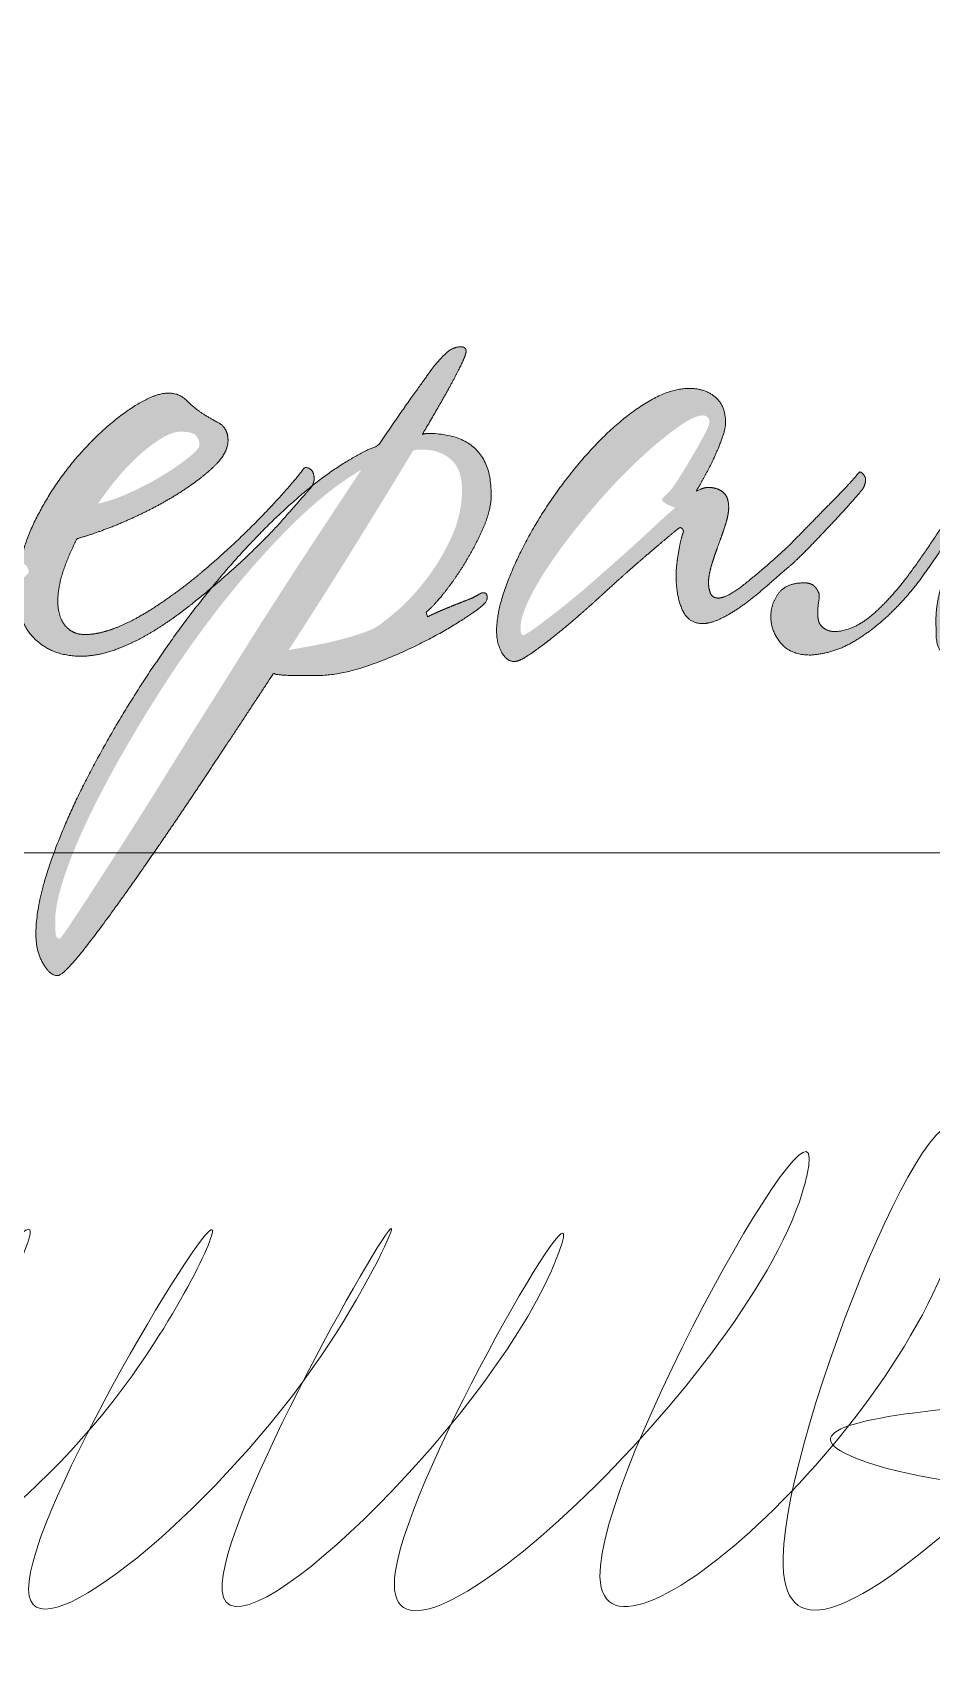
# Model space of a CAD drawing. Header units: metres. Extents: x 0 to 126, y 0 to 57.
# Drawn here: x 111.79 to 112.33, y 2.525 to 3.498 of the extents above; entities that cross this region are included whole.
import ezdxf

# ---------------------------------------------------------------- set-up
doc = ezdxf.new("R2010")
doc.units = ezdxf.units.M
doc.layers.add('Level 63', color=7, linetype='Continuous', lineweight=0)

# ---------------------------------------------------------------- blocks, each defined once
blk = doc.blocks.new('*U19')
at = {"linetype": 'Continuous', "lineweight": 0}
h = blk.add_hatch(color=5, dxfattribs=at)
edge = h.paths.add_edge_path()
edge.add_line((-187.19, -200.35), (-169.48, -200.35))
edge.add_spline(control_points=[(-169.48, -200.35), (-164.65, -193.62), (-159.35, -186.02), (-143.25, -162.95), (-125.18, -135.7), (-107.1, -108.46), (-91.2, -84.2)], knot_values=[0, 0, 0, 0.141373, 0.141373, 0.570687, 0.570687, 1, 1, 1], degree=2, periodic=0)
edge.add_spline(control_points=[(-91.2, -84.2), (-86.03, -84.99), (-79.68, -84.99)], knot_values=[0, 0, 0, 1, 1, 1], degree=2, periodic=0)
edge.add_line((-79.68, -84.99), (-68.55, -84.99))
edge.add_spline(control_points=[(-68.55, -84.99), (-56.63, -84.99), (-42.52, -80.02), (-28.42, -75.05), (-16.1, -68.88), (-3.78, -62.71), (5.16, -56.95), (14.1, -51.18), (15.7, -49.59)], knot_values=[0, 0, 0, 0.25, 0.25, 0.5, 0.5, 0.75, 0.75, 1, 1, 1], degree=2, periodic=0)
edge.add_spline(control_points=[(15.7, -49.59), (18.87, -47.2), (18.87, -44.81), (18.87, -42.42), (16.89, -42.42), (15.69, -42.42), (14.1, -43.62)], knot_values=[0, 0, 0, 0.333333, 0.333333, 0.666667, 0.666667, 1, 1, 1], degree=2, periodic=0)
edge.add_spline(control_points=[(14.1, -43.62), (12.11, -44.81), (8.53, -46.2), (4.95, -47.6), (0.97, -49.19), (-3.01, -50.78), (-6.59, -52.37), (-10.17, -53.96), (-11.76, -54.76)], knot_values=[0, 0, 0, 0.25, 0.25, 0.5, 0.5, 0.75, 0.75, 1, 1, 1], degree=2, periodic=0)
edge.add_line((-11.76, -54.76), (-12.56, -52.37))
edge.add_spline(control_points=[(-12.56, -52.37), (-10.56, -51.18), (-4.99, -44.61), (0.57, -38.05), (6.34, -28.9), (12.11, -19.75), (16.55, -9.81), (20.98, 0.14), (20.98, 8.09)], knot_values=[0, 0, 0, 0.25, 0.25, 0.5, 0.5, 0.75, 0.75, 1, 1, 1], degree=2, periodic=0)
edge.add_spline(control_points=[(20.98, 8.09), (20.98, 39.52), (-12.02, 39.52), (-12.81, 39.52), (-13.21, 39.32), (-13.61, 39.12), (-14.41, 39.12)], knot_values=[0, 0, 0, 0.333333, 0.333333, 0.666667, 0.666667, 1, 1, 1], degree=2, periodic=0)
edge.add_spline(control_points=[(-14.41, 39.12), (-4, 56.61), (2.01, 67.94), (8.02, 79.27), (8.02, 81.65), (8.02, 84.06), (5.24, 84.06), (1.26, 84.06), (-2.32, 80.68), (-5.9, 77.3), (-9.08, 73.32), (-11.07, 70.54), (-18.63, 60), (-26.19, 49.46), (-36.93, 33.55)], knot_values=[0, 0, 0, 0.142857, 0.142857, 0.285714, 0.285714, 0.428571, 0.428571, 0.571429, 0.571429, 0.714286, 0.714286, 0.857143, 0.857143, 1, 1, 1], degree=2, periodic=0)
edge.add_spline(control_points=[(-36.93, 33.55), (-53.52, 26.64), (-71.14, 12.54)], knot_values=[0, 0, 0, 1, 1, 1], degree=2, periodic=0)
edge.add_line((-71.14, 12.54), (-71.42, 12.07))
edge.add_spline(control_points=[(-71.42, 12.07), (-76.2, 6.5), (-86.94, -5.63), (-97.68, -17.77), (-115.58, -33.68), (-119.2, -36.82), (-122.87, -39.9)], knot_values=[0, 0, 0, 0.417557, 0.417557, 0.835113, 0.835113, 1, 1, 1], degree=2, periodic=0)
edge.add_spline(control_points=[(-122.87, -39.9), (-138.89, -59.48), (-153.51, -81.41), (-171.02, -107.66), (-184.35, -132.92), (-197.68, -158.18), (-205.44, -180.46), (-209.2, -191.24), (-211.13, -200.35)], knot_values=[0, 0, 0, 0.251666, 0.251666, 0.552886, 0.552886, 0.854105, 0.854105, 1, 1, 1], degree=2, periodic=0)
edge.add_line((-211.13, -200.35), (-201.92, -200.35))
edge.add_spline(control_points=[(-201.92, -200.35), (-200.25, -192.64), (-196.49, -182.47), (-189.73, -164.17), (-177.81, -141.69), (-165.88, -119.22), (-150.37, -94.75), (-134.87, -70.28), (-117.38, -48.01), (-99.88, -25.73), (-81.39, -7.43), (-62.91, 10.87), (-45.81, 20.82)], knot_values=[0, 0, 0, 0.100007, 0.100007, 0.280006, 0.280006, 0.460004, 0.460004, 0.640003, 0.640003, 0.820001, 0.820001, 1, 1, 1], degree=2, periodic=0)
edge.add_spline(control_points=[(-45.81, 20.82), (-59.33, 0.53), (-74.83, -23.14), (-90.34, -46.81), (-105.05, -70.28), (-114.99, -86.2), (-125.92, -103.5), (-136.85, -120.81), (-147.19, -137.52), (-157.53, -154.23), (-167.07, -169.14), (-176.61, -184.06), (-183.97, -195.4), (-185.65, -198), (-187.19, -200.35)], knot_values=[0, 0, 0, 0.160543, 0.160543, 0.321085, 0.321085, 0.481628, 0.481628, 0.642171, 0.642171, 0.802713, 0.802713, 0.963256, 0.963256, 1, 1, 1], degree=2, periodic=0)
edge = h.paths.add_edge_path(flags=16)
edge.add_spline(control_points=[(-83.18, -71.86), (-81.99, -69.87), (-81, -68.48), (-80, -67.09), (-78.81, -65.1), (-62.9, -40.43), (-47.38, -15.37), (-31.87, 9.69), (-19.14, 30.78)], knot_values=[0, 0, 0, 0.25, 0.25, 0.5, 0.5, 0.75, 0.75, 1, 1, 1], degree=2, periodic=0)
edge.add_spline(control_points=[(-19.14, 30.78), (-17.55, 31.18), (-14.37, 31.18), (-5.62, 31.18), (0.15, 26.2), (5.91, 21.23), (5.91, 10.89)], knot_values=[0, 0, 0, 0.333333, 0.333333, 0.666667, 0.666667, 1, 1, 1], degree=2, periodic=0)
edge.add_spline(control_points=[(5.91, 10.89), (5.91, -2.24), (0.35, -14.18), (-5.22, -26.11), (-12.58, -35.66), (-19.94, -45.21), (-27.3, -51.57), (-34.66, -57.94), (-38.63, -60.32), (-41.42, -61.92), (-46.99, -63.71), (-52.56, -65.5), (-58.92, -67.09), (-65.28, -68.68), (-71.85, -69.87), (-78.41, -71.07), (-83.18, -71.86)], knot_values=[0, 0, 0, 0.125, 0.125, 0.25, 0.25, 0.375, 0.375, 0.5, 0.5, 0.625, 0.625, 0.75, 0.75, 0.875, 0.875, 1, 1, 1], degree=2, periodic=0)
h = blk.add_hatch(color=5, dxfattribs=at)
edge = h.paths.add_edge_path()
edge.add_spline(control_points=[(-71.14, 12.54), (-69.51, 15.5), (-70.43, 18.63), (-71.42, 22.02), (-75, 22.02)], knot_values=[0, 0, 0, 0.480917, 0.480917, 1, 1, 1], degree=2, periodic=0)
edge.add_spline(control_points=[(-75, 22.02), (-81.77, 12.87), (-95.09, -1.06), (-108.42, -14.98), (-123.94, -28.51), (-132.29, -35.67), (-140.84, -42.03), (-149.4, -48.4), (-157.75, -53.37), (-166.11, -58.35), (-173.86, -61.13), (-181.62, -63.92), (-187.99, -63.92), (-194.35, -63.92), (-198.13, -59.34), (-201.91, -54.76), (-201.91, -46.8), (-201.91, -39.64), (-199.13, -31.28), (-196.34, -22.92), (-191.97, -14.57)], knot_values=[0, 0, 0, 0.1, 0.1, 0.2, 0.2, 0.3, 0.3, 0.4, 0.4, 0.5, 0.5, 0.6, 0.6, 0.7, 0.7, 0.8, 0.8, 0.9, 0.9, 1, 1, 1], degree=2, periodic=0)
edge.add_spline(control_points=[(-191.97, -14.57), (-182.82, -12.18), (-169.49, -6.61), (-156.16, -1.04), (-144.03, 6.13), (-131.89, 13.29), (-123.14, 21.05), (-114.39, 28.81), (-114.39, 35.98), (-114.39, 42.35), (-119.56, 45.13), (-124.73, 47.92), (-128.31, 50.3), (-131.89, 52.69), (-135.67, 56.47), (-139.45, 60.25), (-145.02, 60.25), (-152.98, 60.25), (-165.91, 51.3), (-178.84, 42.35), (-191.57, 27.82), (-204.3, 13.29), (-213.45, -5.02), (-219, -16.13), (-221.19, -27.24)], knot_values=[0, 0, 0, 0.086156, 0.086156, 0.172312, 0.172312, 0.258468, 0.258468, 0.344624, 0.344624, 0.430779, 0.430779, 0.516935, 0.516935, 0.603091, 0.603091, 0.689247, 0.689247, 0.775403, 0.775403, 0.861559, 0.861559, 0.947715, 0.947715, 1, 1, 1], degree=2, periodic=0)
edge.add_line((-221.19, -27.24), (-220.73, -27.33))
edge.add_spline(control_points=[(-220.73, -27.33), (-217.55, -27.33), (-216.75, -32.11)], knot_values=[0, 0, 0, 1, 1, 1], degree=2, periodic=0)
edge.add_line((-216.75, -32.11), (-221.13, -36.48))
edge.add_spline(control_points=[(-221.13, -36.48), (-221.79, -37.15), (-222.5, -37.83)], knot_values=[0, 0, 0, 1, 1, 1], degree=2, periodic=0)
edge.add_spline(control_points=[(-222.5, -37.83), (-222.6, -39.73), (-222.6, -41.64), (-222.6, -57.96), (-213.45, -66.51), (-204.3, -75.07), (-189.97, -75.07), (-181.62, -75.07), (-172.27, -71.68), (-162.93, -68.3), (-153.38, -62.53), (-143.83, -56.75), (-134.28, -49.2), (-128.5, -44.62), (-122.87, -39.9)], knot_values=[0, 0, 0, 0.018213, 0.018213, 0.193372, 0.193372, 0.368531, 0.368531, 0.54369, 0.54369, 0.718849, 0.718849, 0.894009, 0.894009, 1, 1, 1], degree=2, periodic=0)
edge.add_spline(control_points=[(-122.87, -39.9), (-119.72, -36.05), (-116.51, -32.29), (-97.01, -9.41), (-76.53, 8.09), (-73.82, 10.4), (-71.14, 12.54)], knot_values=[0, 0, 0, 0.126896, 0.126896, 0.89826, 0.89826, 1, 1, 1], degree=2, periodic=0)
edge = h.paths.add_edge_path(flags=16)
edge.add_spline(control_points=[(-181.23, 3.41), (-176.05, 10.97), (-170.29, 17.74), (-164.52, 24.5), (-158.75, 29.47), (-152.98, 34.44), (-147.81, 37.43), (-142.63, 40.41), (-139.05, 40.41), (-132.69, 40.41), (-130.9, 38.42), (-129.11, 36.43), (-129.11, 33.65)], knot_values=[0, 0, 0, 0.166667, 0.166667, 0.333333, 0.333333, 0.5, 0.5, 0.666667, 0.666667, 0.833333, 0.833333, 1, 1, 1], degree=2, periodic=0)
edge.add_spline(control_points=[(-129.11, 33.65), (-129.11, 31.66), (-134.48, 27.28), (-139.85, 22.91), (-147.61, 18.13), (-155.37, 13.36), (-164.52, 9.18), (-173.67, 5.01), (-181.23, 3.41)], knot_values=[0, 0, 0, 0.25, 0.25, 0.5, 0.5, 0.75, 0.75, 1, 1, 1], degree=2, periodic=0)
h = blk.add_hatch(color=5, dxfattribs=at)
edge = h.paths.add_edge_path()
edge.add_spline(control_points=[(210.29, 19.69), (208.7, 17.71), (205.12, 13.73), (201.54, 9.75), (196.37, 4.58), (191.2, -0.6), (185.23, -6.76), (179.26, -12.93), (173.29, -18.9), (162.16, -29.24), (152.21, -37.2), (142.26, -45.16), (137.89, -45.16), (134.7, -45.16), (133.71, -42.77), (132.71, -40.38), (132.71, -37.2), (132.71, -33.22), (134.31, -28.05), (135.9, -22.88), (137.89, -17.51), (139.88, -12.14), (141.47, -7.16), (143.06, -2.19), (143.06, 1.39), (143.06, 6.97), (140.07, 9.35), (137.09, 11.74), (132.32, 11.74), (130.33, 11.74), (126.35, 9.75)], knot_values=[0, 0, 0, 0.066667, 0.066667, 0.133333, 0.133333, 0.2, 0.2, 0.266667, 0.266667, 0.333333, 0.333333, 0.4, 0.4, 0.466667, 0.466667, 0.533333, 0.533333, 0.6, 0.6, 0.666667, 0.666667, 0.733333, 0.733333, 0.8, 0.8, 0.866667, 0.866667, 0.933333, 0.933333, 1, 1, 1], degree=2, periodic=0)
edge.add_spline(control_points=[(126.35, 9.75), (128.74, 13.73), (131.52, 18.9), (134.31, 24.07), (136.49, 29.05), (138.68, 34.02), (140.07, 38.2), (141.47, 42.37), (141.47, 44.76), (141.47, 53.91), (136.1, 58.29), (130.73, 62.67), (122.77, 62.67), (113.22, 62.67), (102.08, 56.1), (90.94, 49.54), (80, 38.99), (69.06, 28.45), (58.92, 15.12), (48.77, 1.79), (41.01, -12.14), (33.26, -26.06), (28.48, -39.19), (23.71, -52.32), (23.71, -62.26), (23.71, -68.23), (26.3, -73.01), (28.88, -77.78), (32.86, -77.78), (35.64, -77.78), (41.61, -73.6), (47.58, -69.43), (54.74, -63.66), (61.9, -57.89), (69.26, -51.33), (76.62, -44.76), (81.79, -39.99), (86.96, -35.21), (93.13, -29.84), (99.3, -24.47), (104.67, -19.89), (110.04, -15.32), (113.82, -12.14), (117.6, -8.95), (117.99, -8.95), (118.79, -8.95), (119.39, -9.75), (119.99, -10.54), (119.59, -11.73)], knot_values=[0, 0, 0, 0.041667, 0.041667, 0.083333, 0.083333, 0.125, 0.125, 0.166667, 0.166667, 0.208333, 0.208333, 0.25, 0.25, 0.291667, 0.291667, 0.333333, 0.333333, 0.375, 0.375, 0.416667, 0.416667, 0.458333, 0.458333, 0.5, 0.5, 0.541667, 0.541667, 0.583333, 0.583333, 0.625, 0.625, 0.666667, 0.666667, 0.708333, 0.708333, 0.75, 0.75, 0.791667, 0.791667, 0.833333, 0.833333, 0.875, 0.875, 0.916667, 0.916667, 0.958333, 0.958333, 1, 1, 1], degree=2, periodic=0)
edge.add_spline(control_points=[(119.59, -11.73), (118.79, -13.33), (117.4, -20.89), (116.01, -28.45), (116.01, -33.62), (116.01, -43.96), (119.19, -51.13), (122.37, -58.29), (129.53, -58.29), (134.31, -58.29), (140.67, -54.9), (147.04, -51.52), (153.2, -46.75), (159.37, -41.97), (165.14, -36.8), (170.91, -31.63), (175.28, -28.05), (179.26, -24.47), (185.23, -18.3), (191.2, -12.14), (196.97, -5.97), (202.74, 0.2), (207.11, 5.17), (211.49, 10.15), (212.28, 11.34)], knot_values=[0, 0, 0, 0.083333, 0.083333, 0.166667, 0.166667, 0.25, 0.25, 0.333333, 0.333333, 0.416667, 0.416667, 0.5, 0.5, 0.583333, 0.583333, 0.666667, 0.666667, 0.75, 0.75, 0.833333, 0.833333, 0.916667, 0.916667, 1, 1, 1], degree=2, periodic=0)
edge.add_spline(control_points=[(212.28, 11.34), (214.27, 15.72), (212.88, 17.7), (211.49, 19.69), (210.29, 19.69)], knot_values=[0, 0, 0, 0.5, 0.5, 1, 1, 1], degree=2, periodic=0)
edge = h.paths.add_edge_path(flags=16)
edge.add_spline(control_points=[(113.62, 10.94), (112.03, 8.95), (110.44, 7.56), (108.84, 6.17), (108.84, 5.37), (108.84, 4.58), (110.83, 3.38), (112.82, 2.19), (115.61, 1.39)], knot_values=[0, 0, 0, 0.25, 0.25, 0.5, 0.5, 0.75, 0.75, 1, 1, 1], degree=2, periodic=0)
edge.add_spline(control_points=[(115.61, 1.39), (109.64, -3.78), (102.88, -10.14), (96.11, -16.51), (88.95, -22.87), (82.19, -28.84), (73.84, -36.2), (65.48, -43.56), (57.72, -49.73), (49.96, -55.89), (44.2, -60.07), (38.43, -64.25), (37.24, -64.25), (36.04, -64.25), (36.04, -60.27), (36.04, -53.91), (42.41, -41.97), (48.77, -30.03), (60.31, -14.91), (69.06, -3.38), (79.4, 8.16), (89.75, 19.69), (99.69, 28.65), (109.64, 37.6), (117.6, 43.17), (125.55, 48.74), (129.53, 48.74), (133.11, 48.74), (133.11, 45.16)], knot_values=[0, 0, 0, 0.071429, 0.071429, 0.142857, 0.142857, 0.214286, 0.214286, 0.285714, 0.285714, 0.357143, 0.357143, 0.428571, 0.428571, 0.5, 0.5, 0.571429, 0.571429, 0.642857, 0.642857, 0.714286, 0.714286, 0.785714, 0.785714, 0.857143, 0.857143, 0.928571, 0.928571, 1, 1, 1], degree=2, periodic=0)
edge.add_spline(control_points=[(133.11, 45.16), (133.11, 43.57), (130.33, 38.39), (127.54, 33.22), (124.16, 27.46), (120.78, 21.69), (117.6, 16.71), (114.41, 11.74), (113.62, 10.94)], knot_values=[0, 0, 0, 0.25, 0.25, 0.5, 0.5, 0.75, 0.75, 1, 1, 1], degree=2, periodic=0)
h = blk.add_hatch(color=5, dxfattribs=at)
edge = h.paths.add_edge_path()
edge.add_line((189.67, -44.94), (189.67, -43.35))
edge.add_spline(control_points=[(189.67, -43.35), (188.08, -38.98), (185.49, -37.99), (182.91, -37), (180.12, -37.4), (171.76, -37.8), (167.98, -43.77), (164.2, -49.75), (164.8, -56.53), (165.4, -63.31), (170.37, -68.89), (175.35, -74.47), (185.29, -74.47), (197.23, -73.66), (207.57, -67.44), (217.91, -61.22), (227.06, -52.27), (236.21, -43.31), (243.77, -32.57), (251.33, -21.83), (257.93, -11.89), (264.52, -1.94), (269.7, 6.22), (274.88, 14.37), (279.25, 18.35)], knot_values=[0, 0, 0, 0.083333, 0.083333, 0.166667, 0.166667, 0.25, 0.25, 0.333333, 0.333333, 0.416667, 0.416667, 0.5, 0.5, 0.583333, 0.583333, 0.666667, 0.666667, 0.75, 0.75, 0.833333, 0.833333, 0.916667, 0.916667, 1, 1, 1], degree=2, periodic=0)
edge.add_spline(control_points=[(279.25, 18.35), (278.05, 16.36), (272.88, 7.61), (267.71, -1.14), (262.32, -12.68), (256.93, -24.22), (252.94, -37.15), (248.94, -50.08), (249.74, -60.82)], knot_values=[0, 0, 0, 0.25, 0.25, 0.5, 0.5, 0.75, 0.75, 1, 1, 1], degree=2, periodic=0)
edge.add_spline(control_points=[(249.74, -60.82), (249.34, -70.85), (253.14, -73.45), (256.93, -76.06), (263.72, -74.07), (272.09, -71.65), (280.84, -65.24), (289.59, -58.83), (297.95, -50.88), (306.31, -42.92), (313.66, -34.76), (321.02, -26.61), (326.59, -20.64)], knot_values=[0, 0, 0, 0.166667, 0.166667, 0.333333, 0.333333, 0.5, 0.5, 0.666667, 0.666667, 0.833333, 0.833333, 1, 1, 1], degree=2, periodic=0)
edge.add_spline(control_points=[(326.59, -20.64), (327.78, -17.46), (326.19, -16.66), (324.61, -15.86), (323.41, -16.26)], knot_values=[0, 0, 0, 0.5, 0.5, 1, 1, 1], degree=2, periodic=0)
edge.add_spline(control_points=[(323.41, -16.26), (320.63, -19.05), (313.66, -25.81), (306.7, -32.57), (298.94, -39.73), (291.18, -46.89), (283.43, -52.86), (275.67, -58.83), (271.29, -60.02)], knot_values=[0, 0, 0, 0.25, 0.25, 0.5, 0.5, 0.75, 0.75, 1, 1, 1], degree=2, periodic=0)
edge.add_spline(control_points=[(271.29, -60.02), (265.72, -59.23), (266.92, -54.85)], knot_values=[0, 0, 0, 1, 1, 1], degree=2, periodic=0)
edge.add_spline(control_points=[(266.92, -54.85), (268.11, -40.53), (276.07, -26.21), (284.03, -11.89), (293.77, 1.24), (303.52, 14.37), (312.07, 25.31), (320.63, 36.25), (323.01, 43.81), (325.4, 49.78), (323.41, 51.57), (321.42, 53.36), (317.44, 53.76), (311.87, 54.16), (307.5, 54.35), (303.12, 54.55), (298.55, 52.76), (293.97, 50.97), (288.8, 45.8), (283.63, 40.63), (277.26, 30.68)], knot_values=[0, 0, 0, 0.1, 0.1, 0.2, 0.2, 0.3, 0.3, 0.4, 0.4, 0.5, 0.5, 0.6, 0.6, 0.7, 0.7, 0.8, 0.8, 0.9, 0.9, 1, 1, 1], degree=2, periodic=0)
edge.add_spline(control_points=[(277.26, 30.68), (267.71, 15.56), (257.53, -0.75), (247.35, -17.06), (237.4, -30.78), (227.46, -44.51), (217.51, -53.26), (207.57, -62.02), (197.62, -62.41), (193.25, -62.41), (190.46, -59.23), (187.68, -56.06), (189.67, -44.94)], knot_values=[0, 0, 0, 0.166667, 0.166667, 0.333333, 0.333333, 0.5, 0.5, 0.666667, 0.666667, 0.833333, 0.833333, 1, 1, 1], degree=2, periodic=0)
h = blk.add_hatch(color=5, dxfattribs=at)
edge = h.paths.add_edge_path()
edge.add_line((-201.92, -200.35), (-211.13, -200.35))
edge.add_spline(control_points=[(-211.13, -200.35), (-213.2, -210.05), (-213.2, -217.85), (-213.2, -226.6), (-209.62, -232.96), (-206.04, -239.33), (-202.07, -239.33), (-198.89, -239.33), (-187.17, -224.21), (-179.31, -214.07), (-169.48, -200.35)], knot_values=[0, 0, 0, 0.123175, 0.123175, 0.362046, 0.362046, 0.600918, 0.600918, 0.839789, 0.839789, 1, 1, 1], degree=2, periodic=0)
edge.add_line((-169.48, -200.35), (-187.19, -200.35))
edge.add_spline(control_points=[(-187.19, -200.35), (-192.37, -208.29), (-195.89, -213.51), (-200.47, -220.27), (-200.86, -220.27), (-202.85, -220.27), (-203.05, -217.48), (-203.25, -214.7), (-203.25, -211.12), (-203.25, -206.52), (-201.92, -200.35)], knot_values=[0, 0, 0, 0.182925, 0.182925, 0.420144, 0.420144, 0.657362, 0.657362, 0.89458, 0.89458, 1, 1, 1], degree=2, periodic=0)
at = {"color": 5, "linetype": 'Continuous', "lineweight": 0, "flags": 128}
for points in [[(189.67, -43.35), (189.67, -44.94)], [(-12.56, -52.37), (-11.76, -54.76)]]:
    blk.add_lwpolyline(points, dxfattribs=at)
at = {"color": 5, "linetype": 'Continuous', "lineweight": 0}
for points, knots in [([(-11.76, -54.76), (-10.17, -53.96), (-6.59, -52.37), (-3.01, -50.78), (0.97, -49.19), (4.95, -47.6), (8.53, -46.2), (12.11, -44.81), (14.1, -43.62), (15.69, -42.42), (16.89, -42.42), (18.87, -42.42), (18.87, -44.81), (18.87, -47.2), (15.7, -49.59), (14.1, -51.18), (5.16, -56.95), (-3.78, -62.71), (-16.1, -68.88), (-28.42, -75.05), (-42.52, -80.02), (-56.63, -84.99), (-68.55, -84.99), (-73.32, -84.99), (-79.68, -84.99), (-86.03, -84.99), (-91.2, -84.2), (-107.1, -108.46), (-125.18, -135.7), (-143.25, -162.95), (-159.35, -186.02), (-175.45, -209.09), (-187.17, -224.21), (-198.89, -239.33), (-202.07, -239.33), (-206.04, -239.33), (-209.62, -232.96), (-213.2, -226.6), (-213.2, -217.85), (-213.2, -202.73), (-205.44, -180.46), (-197.68, -158.18), (-184.35, -132.92), (-171.02, -107.66), (-153.51, -81.41), (-136.01, -55.16), (-116.51, -32.29), (-97.01, -9.41), (-76.53, 8.09), (-56.04, 25.59), (-36.93, 33.55), (-26.19, 49.46), (-18.63, 60), (-11.07, 70.54), (-9.08, 73.32), (-5.9, 77.3), (-2.32, 80.68), (1.26, 84.06), (5.24, 84.06), (8.02, 84.06), (8.02, 81.65), (8.02, 79.27), (2.01, 67.94), (-4, 56.61), (-14.41, 39.12), (-13.61, 39.12), (-13.21, 39.32), (-12.81, 39.52), (-12.02, 39.52), (20.98, 39.52), (20.98, 8.09)], [0, 0, 0, 0.028571, 0.028571, 0.057143, 0.057143, 0.085714, 0.085714, 0.114286, 0.114286, 0.142857, 0.142857, 0.171429, 0.171429, 0.2, 0.2, 0.228571, 0.228571, 0.257143, 0.257143, 0.285714, 0.285714, 0.314286, 0.314286, 0.342857, 0.342857, 0.371429, 0.371429, 0.4, 0.4, 0.428571, 0.428571, 0.457143, 0.457143, 0.485714, 0.485714, 0.514286, 0.514286, 0.542857, 0.542857, 0.571429, 0.571429, 0.6, 0.6, 0.628571, 0.628571, 0.657143, 0.657143, 0.685714, 0.685714, 0.714286, 0.714286, 0.742857, 0.742857, 0.771429, 0.771429, 0.8, 0.8, 0.828571, 0.828571, 0.857143, 0.857143, 0.885714, 0.885714, 0.914286, 0.914286, 0.942857, 0.942857, 0.971429, 0.971429, 1, 1, 1]), ([(-71.42, 12.07), (-76.2, 6.5), (-86.94, -5.63), (-97.68, -17.77), (-115.58, -33.68), (-124.73, -41.64), (-134.28, -49.2), (-143.83, -56.75), (-153.38, -62.53), (-162.93, -68.3), (-172.27, -71.68), (-181.62, -75.07), (-189.97, -75.07), (-204.3, -75.07), (-213.45, -66.51), (-222.6, -57.96), (-222.6, -41.64), (-222.6, -23.33), (-213.45, -5.02), (-204.3, 13.29), (-191.57, 27.82), (-178.84, 42.35), (-165.91, 51.3), (-152.98, 60.25), (-145.02, 60.25), (-139.45, 60.25), (-135.67, 56.47), (-131.89, 52.69), (-128.31, 50.3), (-124.73, 47.92), (-119.56, 45.13), (-114.39, 42.35), (-114.39, 35.98), (-114.39, 28.81), (-123.14, 21.05), (-131.89, 13.29), (-144.03, 6.13), (-156.16, -1.04), (-169.49, -6.61), (-182.82, -12.18), (-191.97, -14.57), (-196.34, -22.92), (-199.13, -31.28), (-201.91, -39.64), (-201.91, -46.8), (-201.91, -54.76), (-198.13, -59.34), (-194.35, -63.92), (-187.99, -63.92), (-181.62, -63.92), (-173.86, -61.13), (-166.11, -58.35), (-157.75, -53.37), (-149.4, -48.4), (-140.84, -42.03), (-132.29, -35.67), (-123.94, -28.51), (-108.42, -14.98), (-95.09, -1.06), (-81.77, 12.87), (-75, 22.02), (-71.42, 22.02), (-70.43, 18.63), (-69.43, 15.25), (-71.42, 12.07)], [0, 0, 0, 0.03125, 0.03125, 0.0625, 0.0625, 0.09375, 0.09375, 0.125, 0.125, 0.15625, 0.15625, 0.1875, 0.1875, 0.21875, 0.21875, 0.25, 0.25, 0.28125, 0.28125, 0.3125, 0.3125, 0.34375, 0.34375, 0.375, 0.375, 0.40625, 0.40625, 0.4375, 0.4375, 0.46875, 0.46875, 0.5, 0.5, 0.53125, 0.53125, 0.5625, 0.5625, 0.59375, 0.59375, 0.625, 0.625, 0.65625, 0.65625, 0.6875, 0.6875, 0.71875, 0.71875, 0.75, 0.75, 0.78125, 0.78125, 0.8125, 0.8125, 0.84375, 0.84375, 0.875, 0.875, 0.90625, 0.90625, 0.9375, 0.9375, 0.96875, 0.96875, 1, 1, 1]), ([(212.28, 11.34), (211.49, 10.15), (207.11, 5.17), (202.74, 0.2), (196.97, -5.97), (191.2, -12.14), (185.23, -18.3), (179.26, -24.47), (175.28, -28.05), (170.91, -31.63), (165.14, -36.8), (159.37, -41.97), (153.2, -46.75), (147.04, -51.52), (140.67, -54.9), (134.31, -58.29), (129.53, -58.29), (122.37, -58.29), (119.19, -51.13), (116.01, -43.96), (116.01, -33.62), (116.01, -28.45), (117.4, -20.89), (118.79, -13.33), (119.59, -11.73), (119.99, -10.54), (119.39, -9.75), (118.79, -8.95), (117.99, -8.95), (117.6, -8.95), (113.82, -12.14), (110.04, -15.32), (104.67, -19.89), (99.3, -24.47), (93.13, -29.84), (86.96, -35.21), (81.79, -39.99), (76.62, -44.76), (69.26, -51.33), (61.9, -57.89), (54.74, -63.66), (47.58, -69.43), (41.61, -73.6), (35.64, -77.78), (32.86, -77.78), (28.88, -77.78), (26.3, -73.01), (23.71, -68.23), (23.71, -62.26), (23.71, -52.32), (28.48, -39.19), (33.26, -26.06), (41.01, -12.14), (48.77, 1.79), (58.92, 15.12), (69.06, 28.45), (80, 38.99), (90.94, 49.54), (102.08, 56.1), (113.22, 62.67), (122.77, 62.67), (130.73, 62.67), (136.1, 58.29), (141.47, 53.91), (141.47, 44.76), (141.47, 42.37), (140.07, 38.2), (138.68, 34.02), (136.49, 29.05), (134.31, 24.07), (131.52, 18.9), (128.74, 13.73), (126.35, 9.75), (130.33, 11.74), (132.32, 11.74), (137.09, 11.74), (140.07, 9.35), (143.06, 6.97), (143.06, 1.39), (143.06, -2.19), (141.47, -7.16), (139.88, -12.14), (137.89, -17.51), (135.9, -22.88), (134.31, -28.05), (132.71, -33.22), (132.71, -37.2), (132.71, -40.38), (133.71, -42.77), (134.7, -45.16), (137.89, -45.16), (142.26, -45.16), (152.21, -37.2), (162.16, -29.24), (173.29, -18.9), (179.26, -12.93), (185.23, -6.76), (191.2, -0.6), (196.37, 4.58), (201.54, 9.75), (205.12, 13.73), (208.7, 17.71), (210.29, 19.69), (211.49, 19.69), (212.88, 17.7), (214.27, 15.72), (212.28, 11.34)], [0, 0, 0, 0.018868, 0.018868, 0.037736, 0.037736, 0.056604, 0.056604, 0.075472, 0.075472, 0.09434, 0.09434, 0.113208, 0.113208, 0.132075, 0.132075, 0.150943, 0.150943, 0.169811, 0.169811, 0.188679, 0.188679, 0.207547, 0.207547, 0.226415, 0.226415, 0.245283, 0.245283, 0.264151, 0.264151, 0.283019, 0.283019, 0.301887, 0.301887, 0.320755, 0.320755, 0.339623, 0.339623, 0.358491, 0.358491, 0.377358, 0.377358, 0.396226, 0.396226, 0.415094, 0.415094, 0.433962, 0.433962, 0.45283, 0.45283, 0.471698, 0.471698, 0.490566, 0.490566, 0.509434, 0.509434, 0.528302, 0.528302, 0.54717, 0.54717, 0.566038, 0.566038, 0.584906, 0.584906, 0.603774, 0.603774, 0.622642, 0.622642, 0.641509, 0.641509, 0.660377, 0.660377, 0.679245, 0.679245, 0.698113, 0.698113, 0.716981, 0.716981, 0.735849, 0.735849, 0.754717, 0.754717, 0.773585, 0.773585, 0.792453, 0.792453, 0.811321, 0.811321, 0.830189, 0.830189, 0.849057, 0.849057, 0.867925, 0.867925, 0.886792, 0.886792, 0.90566, 0.90566, 0.924528, 0.924528, 0.943396, 0.943396, 0.962264, 0.962264, 0.981132, 0.981132, 1, 1, 1]), ([(277.26, 30.68), (283.63, 40.63), (288.8, 45.8), (293.97, 50.97), (298.55, 52.76), (303.12, 54.55), (307.5, 54.35), (311.87, 54.16), (317.44, 53.76), (321.42, 53.36), (323.41, 51.57), (325.4, 49.78), (323.01, 43.81), (320.63, 36.25), (312.07, 25.31), (303.52, 14.37), (293.77, 1.24), (284.03, -11.89), (276.07, -26.21), (268.11, -40.53), (266.92, -54.85), (265.72, -59.23), (271.29, -60.02), (275.67, -58.83), (283.43, -52.86), (291.18, -46.89), (298.94, -39.73), (306.7, -32.57), (313.66, -25.81), (320.63, -19.05), (323.41, -16.26), (324.61, -15.86), (326.19, -16.66), (327.78, -17.46), (326.59, -20.64), (321.02, -26.61), (313.66, -34.76), (306.31, -42.92), (297.95, -50.88), (289.59, -58.83), (280.84, -65.24), (272.09, -71.65), (263.72, -74.07), (256.93, -76.06), (253.14, -73.45), (249.34, -70.85), (249.74, -60.82), (248.94, -50.08), (252.94, -37.15), (256.93, -24.22), (262.32, -12.68), (267.71, -1.14), (272.88, 7.61), (278.05, 16.36), (279.25, 18.35), (274.88, 14.37), (269.7, 6.22), (264.52, -1.94), (257.93, -11.89), (251.33, -21.83), (243.77, -32.57), (236.21, -43.31), (227.06, -52.27), (217.91, -61.22), (207.57, -67.44), (197.23, -73.66), (185.29, -74.47), (175.35, -74.47), (170.37, -68.89), (165.4, -63.31), (164.8, -56.53), (164.2, -49.75), (167.98, -43.77), (171.76, -37.8), (180.12, -37.4), (182.91, -37), (185.49, -37.99), (188.08, -38.98), (189.67, -43.35)], [0, 0, 0, 0.025641, 0.025641, 0.051282, 0.051282, 0.076923, 0.076923, 0.102564, 0.102564, 0.128205, 0.128205, 0.153846, 0.153846, 0.179487, 0.179487, 0.205128, 0.205128, 0.230769, 0.230769, 0.25641, 0.25641, 0.282051, 0.282051, 0.307692, 0.307692, 0.333333, 0.333333, 0.358974, 0.358974, 0.384615, 0.384615, 0.410256, 0.410256, 0.435897, 0.435897, 0.461538, 0.461538, 0.487179, 0.487179, 0.512821, 0.512821, 0.538462, 0.538462, 0.564103, 0.564103, 0.589744, 0.589744, 0.615385, 0.615385, 0.641026, 0.641026, 0.666667, 0.666667, 0.692308, 0.692308, 0.717949, 0.717949, 0.74359, 0.74359, 0.769231, 0.769231, 0.794872, 0.794872, 0.820513, 0.820513, 0.846154, 0.846154, 0.871795, 0.871795, 0.897436, 0.897436, 0.923077, 0.923077, 0.948718, 0.948718, 0.974359, 0.974359, 1, 1, 1]), ([(189.67, -44.94), (187.68, -56.06), (190.46, -59.23), (193.25, -62.41), (197.62, -62.41), (207.57, -62.02), (217.51, -53.26), (227.46, -44.51), (237.4, -30.78), (247.35, -17.06), (257.53, -0.75), (267.71, 15.56), (277.26, 30.68)], [0, 0, 0, 0.166667, 0.166667, 0.333333, 0.333333, 0.5, 0.5, 0.666667, 0.666667, 0.833333, 0.833333, 1, 1, 1]), ([(20.98, 8.09), (20.98, 0.14), (16.55, -9.81), (12.11, -19.75), (6.34, -28.9), (0.57, -38.05), (-4.99, -44.61), (-10.56, -51.18), (-12.56, -52.37)], [0, 0, 0, 0.25, 0.25, 0.5, 0.5, 0.75, 0.75, 1, 1, 1])]:
    blk.add_open_spline(points, degree=2, knots=knots, dxfattribs=at)

msp = doc.modelspace()

# ---------------------------------------------------------------- linework, layer by layer
at = {"color": 5, "linetype": 'Continuous', "lineweight": 0}
for points in [[(111.15293, 2.49632), (111.19091, 2.5738), (111.24331, 2.6807), (111.2789, 2.8089), (111.2898, 2.87747), (111.24993, 2.9174), (111.18472, 2.91071), (111.12002, 2.86848), (111.07229, 2.81036), (111.04838, 2.747), (111.05156, 2.68647), (111.06788, 2.61869), (111.10584, 2.56147), (111.16499, 2.52913), (111.23117, 2.51592), (111.29615, 2.53943), (111.35332, 2.56243), (111.4231, 2.61541), (111.46673, 2.72657), (111.5314, 2.84799), (111.5821, 2.96714), (111.64043, 3.04917), (111.66181, 3.11089), (111.7041, 3.12825), (111.70677, 3.08778), (111.69525, 3.05208), (111.58056, 2.91756), (111.50038, 2.71987), (111.4384, 2.56193), (111.36706, 2.4954), (111.35117, 2.53245), (111.34206, 2.57019), (111.33124, 2.64698), (111.38685, 2.79183), (111.43198, 2.909), (111.65451, 3.2772), (111.38782, 2.83911), (111.62679, 3.09625), (111.3056, 2.62054), (111.48638, 2.89196), (111.56338, 2.9462), (111.64438, 2.93035), (111.66505, 2.85057), (111.67408, 2.72414), (111.6406, 2.5601), (111.52202, 2.48325), (111.43685, 2.4439), (111.35549, 2.4431), (111.284, 2.46098), (111.2592, 2.50694), (111.25445, 2.54878), (111.26586, 2.6205), (111.39237, 2.61168), (111.6092, 2.92582), (111.30192, 2.47473), (111.50018, 2.61312), (111.57905, 2.65479), (111.63783, 2.86503), (111.38143, 2.44144), (111.62737, 2.63852), (111.74324, 2.89342), (111.46157, 2.42388), (111.72263, 2.63413), (111.84457, 2.88119), (111.55392, 2.45319), (111.8313, 2.63101), (111.95296, 2.88498), (111.68069, 2.4313), (111.94166, 2.64576), (112.05244, 2.87052), (111.7758, 2.3864), (112.06814, 2.66843), (112.13332, 2.8347), (111.84902, 2.34636), (112.22408, 2.69358), (112.27814, 2.89915), (111.96076, 2.33796), (112.35344, 2.696), (112.34936, 2.92297), (112.10883, 2.3338), (112.70529, 2.98008), (112.82055, 3.15503), (113.36639, 4.33377), (111.68617, 1.03606), (112.21873, 2.36934), (112.36962, 2.52092), (112.6472, 2.85601), (112.52733, 2.58807), (112.06586, 2.6716), (112.46986, 2.68157), (112.72055, 2.68776)], [(111.15293, 1.49632), (111.19091, 1.5738), (111.24331, 1.6807), (111.2789, 1.8089), (111.2898, 1.87747), (111.24993, 1.9174), (111.18472, 1.91071), (111.12002, 1.86848), (111.07229, 1.81036), (111.04838, 1.747), (111.05156, 1.68647), (111.06788, 1.61869), (111.10584, 1.56147), (111.16499, 1.52913), (111.23117, 1.51592), (111.29615, 1.53943), (111.35332, 1.56243), (111.4231, 1.61541), (111.46673, 1.72657), (111.5314, 1.84799), (111.5821, 1.96714), (111.64043, 2.04917), (111.66181, 2.11089), (111.7041, 2.12825), (111.70677, 2.08778), (111.69525, 2.05208), (111.58056, 1.91756), (111.50038, 1.71987), (111.4384, 1.56193), (111.36706, 1.4954), (111.35117, 1.53245), (111.34206, 1.57019), (111.33124, 1.64698), (111.38685, 1.79183), (111.43198, 1.909), (111.65451, 2.2772), (111.38782, 1.83911), (111.62679, 2.09625), (111.3056, 1.62054), (111.48638, 1.89196), (111.56338, 1.9462), (111.64438, 1.93035), (111.66505, 1.85057), (111.67408, 1.72414), (111.6406, 1.5601), (111.52202, 1.48325), (111.43685, 1.4439), (111.35549, 1.4431), (111.284, 1.46098), (111.2592, 1.50694), (111.25445, 1.54878), (111.26586, 1.6205), (111.39237, 1.61168), (111.6092, 1.92582), (111.30192, 1.47473), (111.50018, 1.61312), (111.57905, 1.65479), (111.63783, 1.86503), (111.38143, 1.44144), (111.62737, 1.63852), (111.74324, 1.89342), (111.46157, 1.42388), (111.72263, 1.63413), (111.84457, 1.88119), (111.55392, 1.45319), (111.8313, 1.63101), (111.95296, 1.88498), (111.68069, 1.4313), (111.94166, 1.64576), (112.05244, 1.87052), (111.7758, 1.3864), (112.06814, 1.66843), (112.13332, 1.8347), (111.84902, 1.34636), (112.22408, 1.69358), (112.27814, 1.89915), (111.96076, 1.33796), (112.35344, 1.696), (112.34936, 1.92297), (112.10883, 1.3338), (112.70529, 1.98008), (112.82055, 2.15503), (113.36639, 3.33377), (111.68617, 0.03606), (112.21873, 1.36934), (112.36962, 1.52092), (112.6472, 1.85601), (112.52733, 1.58807), (112.06586, 1.6716), (112.46986, 1.68157), (112.72055, 1.68776)]]:
    msp.add_open_spline(points, degree=3, knots=[0, 0, 0, 0, 0.25628, 0.353581, 0.406785, 0.450947, 0.500228, 0.589539, 0.678243, 0.721139, 0.789755, 0.855622, 0.929913, 0.986796, 1.054482, 1.124935, 1.189175, 1.239866, 1.382593, 1.533904, 1.656708, 1.769166, 1.833241, 1.851218, 1.87708, 1.919627, 1.974991, 2.390092, 2.511628, 2.564183, 2.58853, 2.610373, 2.686214, 2.814194, 3.041608, 3.238132, 3.458023, 3.542151, 3.799695, 3.964581, 4.050226, 4.108456, 4.174286, 4.271529, 4.50532, 4.614114, 4.684066, 4.783342, 4.858047, 4.883077, 4.934253, 4.987448, 5.068031, 5.273314, 5.528209, 5.596865, 5.81499, 5.861814, 6.112149, 6.279116, 6.419755, 6.680665, 6.886777, 7.00733, 7.257369, 7.454423, 7.584298, 7.83004, 8.047956, 8.143902, 8.3832, 8.65874, 8.67189, 8.887943, 9.221296, 9.231594, 9.502183, 9.820257, 9.849202, 10.120034, 10.495152, 11.096402, 11.416738, 13.371737, 13.840926, 14.20828, 14.424856, 14.536091, 14.808089, 15.25283, 15.25283, 15.25283, 15.25283], dxfattribs=at)
at = {"layer": 'Level 63', "color": 7, "linetype": 'Continuous', "lineweight": 0}
msp.add_line((107.14872, 3.00551), (113.64872, 3.00551), dxfattribs=at)

# ---------------------------------------------------------------- block references
at = {"color": 5, "linetype": 'Continuous', "lineweight": 0, "xscale": 0.001166982693818, "yscale": 0.001166982693818, "zscale": 0.001}
msp.add_blockref('*U19', (112.04119, 3.2112), dxfattribs=at)

doc.saveas('drawing.dxf')
